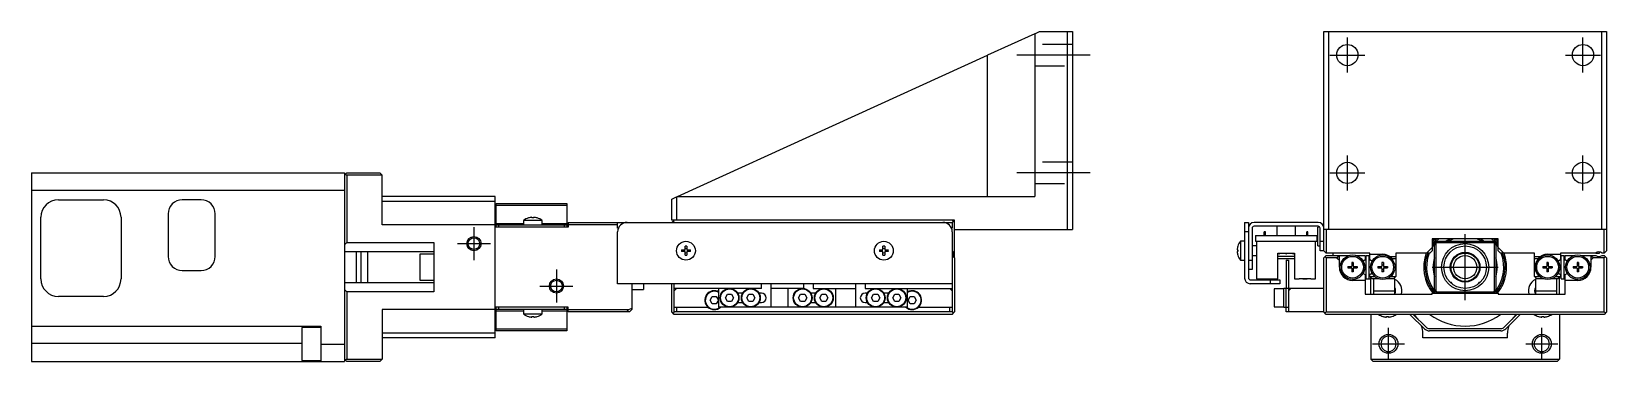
# Model space of a CAD drawing. Extents: x 0 to 722, y -8 to 611.
# Drawn here: x 388.1 to 722.4, y 272.9 to 342.9 of the extents above; entities that cross this region are included whole.
import ezdxf

# ---------------------------------------------------------------- set-up
doc = ezdxf.new("R2010")
doc.units = 0
doc.header["$LTSCALE"] = 0.5
doc.linetypes.add('CENTER', pattern=[50.8, 31.75, -6.35, 6.35, -6.35])
doc.linetypes.add('DASHED', pattern=[19.05, 12.7, -6.35])
for name, color, linetype in [('MSM_CENTER', 1, 'CENTER'), ('MSM_CONTINUOUS', 7, 'CONTINUOUS'), ('MSM_DASHED', 4, 'DASHED'), ('MSM_NARROW', 5, 'CONTINUOUS')]:
    doc.layers.add(name, color=color, linetype=linetype)

msp = doc.modelspace()

# ---------------------------------------------------------------- linework, layer by layer
at = {"layer": 'MSM_CENTER'}
for p, q in [((667.39, 334.2), (667.39, 341.6)), ((717.39, 334.2), (717.39, 341.6)), ((612.83, 337.9), (597.23, 337.9)), ((663.69, 337.9), (671.09, 337.9)), ((713.69, 337.9), (721.09, 337.9)), ((667.39, 309.2), (667.39, 316.6)), ((717.39, 309.2), (717.39, 316.6)), ((612.83, 312.9), (597.23, 312.9)), ((663.69, 312.9), (671.09, 312.9)), ((713.69, 312.9), (721.09, 312.9)), ((482.03, 301.4), (482.03, 294.4)), ((478.53, 297.9), (485.53, 297.9)), ((692.39, 285.9), (692.39, 299.9)), ((499.53, 292.4), (499.53, 285.4)), ((685.39, 292.9), (699.39, 292.9)), ((496.03, 288.9), (503.03, 288.9)), ((676.12, 273.23), (676.12, 280.03)), ((708.65, 273.23), (708.65, 280.03)), ((672.72, 276.63), (679.52, 276.63)), ((705.25, 276.63), (712.05, 276.63))]:
    msp.add_line(p, q, dxfattribs=at)
at = {"layer": 'MSM_CONTINUOUS'}
for p, q in [((601.03, 342.44), (591.03, 337.88)), ((601.03, 342.44), (602.03, 342.9)), ((601.03, 342.44), (601.03, 307.9)), ((602.03, 342.9), (609.03, 342.9)), ((608.03, 300.9), (608.03, 342.9)), ((609.03, 342.9), (609.03, 300.9)), ((662.39, 342.9), (722.39, 342.9)), ((662.39, 296.4), (662.39, 342.9)), ((663.39, 342.9), (663.39, 300.9)), ((721.39, 300.9), (721.39, 342.9)), ((722.39, 342.9), (722.39, 296.4)), ((525.23, 307.9), (591.03, 337.88)), ((591.03, 307.9), (591.03, 337.88)), ((388.13, 312.9), (454.53, 312.9)), ((388.13, 312.9), (388.13, 272.9)), ((454.53, 312.9), (454.53, 272.9)), ((455.03, 312.9), (454.53, 312.4)), ((454.78, 312.65), (455.03, 312.4)), ((455.03, 312.9), (462.03, 312.9)), ((455.03, 312.4), (455.03, 298.15)), ((462.53, 312.4), (455.03, 312.4)), ((462.53, 312.4), (462.03, 312.9)), ((462.53, 301.9), (462.53, 312.4)), ((454.53, 309.2), (388.13, 309.2)), ((486.53, 307.9), (462.53, 307.9)), ((486.53, 277.9), (486.53, 307.9)), ((524.03, 307.35), (525.03, 307.81)), ((525.03, 307.81), (525.23, 307.9)), ((525.03, 307.81), (525.03, 302.9)), ((525.23, 307.9), (601.03, 307.9)), ((393.83, 307.2), (403.43, 307.2)), ((417.13, 304.2), (417.13, 295.2)), ((424.13, 307.2), (420.13, 307.2)), ((427.13, 295.2), (427.13, 304.2)), ((462.53, 306.9), (486.53, 306.9)), ((486.73, 301.4), (486.73, 306.4)), ((486.73, 306.4), (501.73, 306.4)), ((501.73, 305.96), (486.73, 305.96)), ((501.73, 306.4), (501.73, 301.4)), ((524.03, 302.9), (524.03, 307.35)), ((390.13, 290.4), (390.13, 303.5)), ((407.13, 303.5), (407.13, 290.4)), ((486.53, 301.9), (462.53, 301.9)), ((502.03, 301.4), (486.53, 301.4)), ((486.73, 302.19), (492.53, 302.19)), ((486.73, 301.9), (501.73, 301.9)), ((487.23, 301.9), (487.23, 301.4)), ((496.53, 302.8), (492.53, 302.8)), ((492.53, 302.8), (492.53, 301.9)), ((493.6, 303.35), (493.58, 303.35)), ((494.33, 303.35), (494.33, 303.49)), ((494.73, 303.35), (494.33, 303.35)), ((494.73, 303.49), (494.73, 303.35)), ((495.48, 303.35), (495.46, 303.35)), ((496.53, 301.9), (496.53, 302.8)), ((496.53, 302.19), (501.73, 302.19)), ((501.23, 301.4), (501.23, 301.9)), ((502.03, 302.4), (502.03, 301.4)), ((502.03, 302.4), (583.53, 302.4)), ((512.53, 301.9), (502.03, 301.9)), ((512.53, 301.2), (512.53, 302.4)), ((512.7, 301.2), (512.53, 301.2)), ((584.03, 302.9), (524.03, 302.9)), ((524.03, 302.4), (524.53, 302.9)), ((524.28, 302.65), (524.53, 302.4)), ((583.53, 301.2), (583.37, 301.2)), ((584.03, 302.4), (583.53, 302.9)), ((583.53, 302.4), (583.78, 302.65)), ((583.53, 302.4), (583.53, 301.2)), ((584.03, 295.2), (584.03, 302.9)), ((584.03, 300.9), (609.03, 300.9)), ((645.59, 302.4), (646.39, 302.4)), ((645.59, 302.4), (645.59, 290.6)), ((646.39, 302.4), (646.39, 290.7)), ((647.19, 301.2), (647.19, 292.4)), ((661.19, 302.4), (647.59, 302.4)), ((661.19, 301.6), (647.59, 301.6)), ((652.39, 301.6), (652.39, 299.6)), ((656.39, 299.6), (656.39, 301.6)), ((661.09, 297.4), (661.09, 301.4)), ((661.53, 301.4), (661.09, 301.4)), ((661.59, 296.4), (661.59, 301.2)), ((722.39, 300.9), (662.39, 300.9)), ((662.89, 300.9), (662.89, 295.9)), ((721.89, 295.9), (721.89, 300.9)), ((455.03, 298.15), (454.53, 297.65)), ((455.03, 298.15), (473.53, 298.15)), ((473.53, 298.15), (473.53, 287.65)), ((512.53, 289.4), (512.53, 300.4)), ((583.53, 300.4), (583.53, 283.4)), ((644.69, 298.4), (644.69, 294.4)), ((645.59, 298.4), (644.69, 298.4)), ((646.39, 300.4), (645.59, 300.4)), ((647.89, 299.6), (647.89, 298.4)), ((647.89, 299.6), (660.89, 299.6)), ((647.89, 298.4), (660.89, 298.4)), ((648.14, 298.4), (648.14, 290.4)), ((650.01, 300.4), (649.76, 300.4)), ((649.76, 299.6), (649.76, 300.4)), ((650.01, 299.6), (650.01, 300.4)), ((658.76, 299.6), (658.76, 300.4)), ((659.01, 300.4), (658.76, 300.4)), ((659.01, 299.6), (659.01, 300.4)), ((660.64, 290.4), (660.64, 298.4)), ((660.89, 299.6), (660.89, 298.4)), ((661.59, 298.4), (662.39, 298.4)), ((699.39, 298.9), (685.39, 298.9)), ((685.39, 298.9), (685.39, 296.4)), ((685.89, 297.6), (686.19, 297.9)), ((685.89, 288.2), (685.89, 297.6)), ((686.39, 298.1), (686.19, 297.9)), ((686.19, 297.9), (686.19, 287.9)), ((686.39, 298.1), (686.69, 298.4)), ((698.39, 298.1), (686.39, 298.1)), ((686.69, 298.4), (698.09, 298.4)), ((698.09, 298.4), (698.39, 298.1)), ((698.59, 297.9), (698.39, 298.1)), ((698.59, 287.9), (698.59, 297.9)), ((698.59, 297.9), (698.89, 297.6)), ((698.89, 297.6), (698.89, 288.2)), ((699.39, 296.4), (699.39, 298.9)), ((473.53, 296.15), (454.53, 296.15)), ((457.03, 296.15), (457.03, 289.65)), ((458.03, 296.15), (458.03, 289.65)), ((459.53, 289.65), (459.53, 296.15)), ((470.53, 295.65), (470.53, 290.15)), ((473.53, 295.65), (470.53, 295.65)), ((526.1, 296.6), (526.83, 296.6)), ((526.83, 296.2), (526.1, 296.2)), ((526.83, 296.6), (526.83, 297.33)), ((526.83, 295.47), (526.83, 296.2)), ((527.23, 297.33), (527.23, 296.6)), ((527.23, 296.6), (527.96, 296.6)), ((527.23, 296.2), (527.23, 295.47)), ((527.96, 296.2), (527.23, 296.2)), ((568.1, 296.6), (568.83, 296.6)), ((568.83, 296.2), (568.1, 296.2)), ((568.83, 296.6), (568.83, 297.33)), ((568.83, 295.47), (568.83, 296.2)), ((569.23, 297.33), (569.23, 296.6)), ((569.23, 296.6), (569.96, 296.6)), ((569.23, 296.2), (569.23, 295.47)), ((569.96, 296.2), (569.23, 296.2)), ((584.03, 295.9), (583.53, 296.4)), ((584.03, 295.9), (583.53, 295.9)), ((584.03, 295.67), (583.53, 295.67)), ((583.63, 295.5), (583.53, 295.5)), ((584.03, 294.9), (583.53, 295.4)), ((583.53, 294.9), (583.78, 295.15)), ((583.63, 295.3), (583.63, 295.5)), ((584.03, 295.2), (583.93, 295.1)), ((583.93, 295.2), (583.93, 295)), ((584.03, 294.9), (584.03, 283.4)), ((644, 296.6), (644.13, 296.6)), ((644.13, 296.2), (644, 296.2)), ((644.13, 297.35), (644.13, 297.33)), ((644.13, 296.6), (644.13, 296.2)), ((644.13, 295.47), (644.13, 295.45)), ((644.69, 294.4), (645.59, 294.4)), ((646.39, 294.4), (647.19, 294.4)), ((648.14, 297.4), (647.19, 297.4)), ((647.19, 295.4), (648.14, 295.4)), ((652.64, 295.9), (656.14, 295.9)), ((652.64, 290.4), (652.64, 295.9)), ((656.14, 295.2), (652.64, 295.2)), ((656.14, 294.7), (652.64, 294.7)), ((654.39, 294.4), (654.89, 294.4)), ((654.39, 294.4), (654.39, 288.4)), ((654.89, 294.4), (654.89, 283.4)), ((656.14, 295.9), (656.14, 290.4)), ((661.09, 297.4), (661.59, 297.4)), ((662.39, 296.4), (661.59, 296.4)), ((662.89, 295.9), (662.39, 296.4)), ((662.39, 294.9), (662.89, 295.4)), ((662.39, 283.4), (662.39, 294.9)), ((662.64, 295.15), (662.89, 294.9)), ((672.19, 295.9), (662.89, 295.9)), ((662.89, 295.4), (667.77, 295.4)), ((662.89, 294.9), (662.89, 283.4)), ((665.19, 294.9), (662.89, 294.9)), ((664.39, 295.4), (664.39, 295.9)), ((665.69, 295.25), (665.19, 294.9)), ((665.19, 294.9), (665.69, 294.4)), ((665.69, 292.9), (665.69, 295.4)), ((669.2, 295.4), (671.19, 295.4)), ((671.19, 294.45), (670.89, 294.28)), ((671.19, 295.4), (671.19, 294.45)), ((671.19, 295.2), (671.39, 295.2)), ((671.39, 295.4), (671.99, 295.4)), ((671.39, 290.4), (671.39, 295.4)), ((671.99, 290.4), (671.99, 295.4)), ((671.99, 295.2), (672.19, 295.2)), ((672.19, 294.45), (672.19, 295.9)), ((672.19, 295.67), (674.84, 295.67)), ((672.19, 294.45), (672.41, 294.32)), ((672.39, 294.32), (672.39, 294.33)), ((676.4, 295.2), (677.69, 295.2)), ((677.69, 294.7), (676.97, 294.7)), ((684.89, 295.9), (677.69, 295.9)), ((677.69, 295.9), (677.69, 290.9)), ((684.18, 295.9), (685.39, 297.1)), ((685.39, 296.4), (684.89, 295.9)), ((699.39, 297.1), (700.59, 295.9)), ((699.89, 295.9), (699.39, 296.4)), ((707.09, 295.9), (699.89, 295.9)), ((707.09, 290.9), (707.09, 295.9)), ((707.09, 295.2), (708.37, 295.2)), ((707.81, 294.7), (707.09, 294.7)), ((709.93, 295.67), (712.59, 295.67)), ((712.36, 294.32), (712.59, 294.45)), ((712.39, 294.32), (712.39, 294.33)), ((720.13, 295.9), (712.59, 295.9)), ((712.59, 295.9), (712.59, 294.45)), ((712.79, 295.4), (713.39, 295.4)), ((712.79, 290.4), (712.79, 295.4)), ((713.39, 290.4), (713.39, 295.4)), ((713.59, 294.45), (713.59, 295.4)), ((713.59, 295.4), (715.57, 295.4)), ((713.88, 294.28), (713.59, 294.45)), ((717, 295.4), (720.13, 295.4)), ((719.09, 295.4), (719.09, 292.9)), ((719.59, 294.9), (719.09, 295.25)), ((719.09, 294.4), (719.59, 294.9)), ((721.89, 294.9), (719.59, 294.9)), ((720.13, 295.9), (720.89, 295.9)), ((720.89, 295.9), (720.89, 296.14)), ((721.89, 295.9), (721.45, 295.9)), ((721.45, 295.4), (721.89, 295.4)), ((722.39, 296.4), (721.89, 295.9)), ((721.89, 295.4), (722.39, 294.9)), ((721.89, 294.9), (722.14, 295.15)), ((721.89, 283.4), (721.89, 294.9)), ((722.39, 294.9), (722.39, 283.4)), ((420.13, 292.2), (424.13, 292.2)), ((647.19, 292.4), (646.39, 292.4)), ((667.49, 293.04), (667.49, 292.75)), ((667.49, 293.04), (668.28, 293.04)), ((667.49, 292.75), (668.28, 292.75)), ((668.02, 293.04), (668.02, 292.75)), ((668.34, 293.9), (668.34, 293.1)), ((668.63, 293.9), (668.34, 293.9)), ((668.34, 293.37), (668.63, 293.37)), ((668.34, 292.69), (668.34, 291.9)), ((668.34, 292.43), (668.63, 292.43)), ((668.63, 291.9), (668.34, 291.9)), ((668.63, 293.9), (668.63, 293.1)), ((668.63, 292.69), (668.63, 291.9)), ((668.69, 293.04), (669.49, 293.04)), ((668.69, 292.75), (669.49, 292.75)), ((668.96, 292.75), (668.96, 293.04)), ((669.49, 293.04), (669.49, 292.75)), ((670.89, 291.52), (671.19, 291.35)), ((671.19, 291.35), (671.19, 287.2)), ((672.41, 291.48), (672.19, 291.35)), ((672.19, 290.9), (672.19, 291.35)), ((672.19, 290.9), (673.23, 290.9)), ((672.69, 290.4), (672.19, 290.9)), ((672.39, 291.46), (672.39, 291.47)), ((673.89, 293.04), (673.89, 292.75)), ((673.89, 293.04), (674.68, 293.04)), ((673.89, 292.75), (674.68, 292.75)), ((674.42, 293.04), (674.42, 292.75)), ((675.03, 293.9), (674.74, 293.9)), ((674.74, 293.9), (674.74, 293.1)), ((674.74, 293.37), (675.03, 293.37)), ((674.74, 292.69), (674.74, 291.9)), ((674.74, 292.43), (675.03, 292.43)), ((675.03, 291.9), (674.74, 291.9)), ((675.03, 293.9), (675.03, 293.1)), ((675.03, 292.69), (675.03, 291.9)), ((675.09, 293.04), (675.89, 293.04)), ((675.09, 292.75), (675.89, 292.75)), ((675.36, 292.75), (675.36, 293.04)), ((675.89, 293.04), (675.89, 292.75)), ((676.55, 290.9), (677.69, 290.9)), ((677.69, 290.9), (677.19, 290.4)), ((707.09, 290.9), (708.23, 290.9)), ((707.59, 290.4), (707.09, 290.9)), ((708.89, 293.04), (708.89, 292.75)), ((708.89, 293.04), (709.68, 293.04)), ((708.89, 292.75), (709.68, 292.75)), ((709.42, 293.04), (709.42, 292.75)), ((710.03, 293.9), (709.74, 293.9)), ((709.74, 293.9), (709.74, 293.1)), ((709.74, 293.37), (710.03, 293.37)), ((709.74, 292.69), (709.74, 291.9)), ((709.74, 292.43), (710.03, 292.43)), ((710.03, 291.9), (709.74, 291.9)), ((710.03, 293.9), (710.03, 293.1)), ((710.03, 292.69), (710.03, 291.9)), ((710.09, 293.04), (710.89, 293.04)), ((710.09, 292.75), (710.89, 292.75)), ((710.36, 292.75), (710.36, 293.04)), ((710.89, 293.04), (710.89, 292.75)), ((711.55, 290.9), (712.59, 290.9)), ((712.59, 290.9), (712.09, 290.4)), ((712.59, 291.35), (712.36, 291.48)), ((712.39, 291.46), (712.39, 291.47)), ((712.59, 291.35), (712.59, 290.9)), ((713.59, 291.35), (713.88, 291.52)), ((713.59, 287.2), (713.59, 291.35)), ((715.29, 293.04), (715.29, 292.75)), ((715.29, 293.04), (716.08, 293.04)), ((715.29, 292.75), (716.08, 292.75)), ((715.82, 293.04), (715.82, 292.75)), ((716.43, 293.9), (716.14, 293.9)), ((716.14, 293.9), (716.14, 293.1)), ((716.14, 293.37), (716.43, 293.37)), ((716.14, 292.69), (716.14, 291.9)), ((716.14, 292.43), (716.43, 292.43)), ((716.43, 291.9), (716.14, 291.9)), ((716.43, 293.9), (716.43, 293.1)), ((716.43, 292.69), (716.43, 291.9)), ((716.49, 293.04), (717.29, 293.04)), ((716.49, 292.75), (717.29, 292.75)), ((716.76, 292.75), (716.76, 293.04)), ((717.29, 293.04), (717.29, 292.75)), ((454.53, 289.65), (473.53, 289.65)), ((454.53, 288.15), (455.03, 287.65)), ((455.03, 287.65), (455.03, 273.4)), ((473.53, 287.65), (455.03, 287.65)), ((470.53, 290.15), (473.53, 290.15)), ((583.53, 289.4), (512.53, 289.4)), ((515.53, 289.4), (515.53, 283.9)), ((515.53, 288.15), (518.03, 288.15)), ((518.03, 289.4), (518.03, 288.15)), ((524.03, 283.4), (524.03, 289.4)), ((524.53, 283.4), (524.53, 289.4)), ((524.53, 287.9), (525.03, 288.4)), ((543.03, 288.4), (524.53, 288.4)), ((534.03, 284.4), (534.03, 288.4)), ((543.03, 288.4), (543.03, 289.4)), ((545.03, 289.4), (545.03, 284.4)), ((552.03, 288.4), (545.03, 288.4)), ((548.73, 284.4), (548.73, 288.4)), ((552.03, 288.4), (552.03, 289.4)), ((554.03, 289.4), (554.03, 288.4)), ((554.03, 288.4), (563.03, 288.4)), ((558.73, 288.4), (558.73, 284.4)), ((563.03, 289.4), (563.03, 284.4)), ((565.03, 289.4), (565.03, 288.4)), ((565.03, 288.4), (583.53, 288.4)), ((574.03, 284.4), (574.03, 288.4)), ((583.03, 288.4), (583.53, 287.9)), ((653.09, 289.4), (646.79, 289.4)), ((646.89, 290.2), (653.09, 290.2)), ((648.14, 290.4), (652.64, 290.4)), ((651.09, 289.4), (651.09, 290.2)), ((651.89, 288.3), (651.89, 284.5)), ((653.89, 288.3), (651.89, 288.3)), ((653.09, 290.2), (653.09, 289.4)), ((653.89, 284.4), (653.89, 288.4)), ((662.39, 288.4), (653.89, 288.4)), ((654.39, 284.4), (654.39, 288.4)), ((654.89, 287.9), (655.39, 288.4)), ((656.14, 290.4), (657.14, 290.4)), ((657.14, 290.5), (659.64, 290.5)), ((657.14, 290.4), (657.14, 290.5)), ((657.94, 290.5), (657.94, 290.4)), ((657.94, 290.4), (658.84, 290.4)), ((658.31, 290.5), (658.31, 290.4)), ((658.46, 290.5), (658.46, 290.4)), ((658.84, 290.5), (658.84, 290.4)), ((659.64, 290.4), (659.64, 290.5)), ((659.64, 290.4), (660.64, 290.4)), ((671.19, 290.1), (668.49, 290.1)), ((671.19, 290.4), (672.39, 290.4)), ((672.39, 287.2), (672.39, 290.7)), ((674.17, 290.4), (672.69, 290.4)), ((672.94, 290.4), (672.94, 287.2)), ((672.94, 287.9), (677.44, 287.9)), ((677.44, 290.4), (675.6, 290.4)), ((677.44, 287.2), (677.44, 290.4)), ((686.19, 287.9), (685.89, 288.2)), ((686.19, 287.9), (686.39, 287.7)), ((686.69, 287.4), (686.39, 287.7)), ((686.39, 287.7), (698.39, 287.7)), ((689.22, 289.7), (689.41, 289.7)), ((689.64, 289.47), (689.41, 289.7)), ((689.64, 289.47), (689.47, 289.47)), ((689.64, 289.34), (689.64, 289.47)), ((689.64, 289.34), (689.64, 289.34)), ((695.36, 289.7), (695.14, 289.47)), ((695.31, 289.47), (695.14, 289.47)), ((695.14, 289.47), (695.14, 289.34)), ((695.14, 289.34), (695.14, 289.34)), ((695.36, 289.7), (695.55, 289.7)), ((698.39, 287.7), (698.09, 287.4)), ((698.39, 287.7), (698.59, 287.9)), ((698.89, 288.2), (698.59, 287.9)), ((709.17, 290.4), (707.34, 290.4)), ((707.34, 290.4), (707.34, 287.2)), ((707.34, 287.9), (711.84, 287.9)), ((712.09, 290.4), (710.6, 290.4)), ((711.84, 287.2), (711.84, 290.4)), ((712.39, 287.2), (712.39, 290.7)), ((712.79, 290.4), (713.39, 290.4)), ((716.29, 290.1), (713.59, 290.1)), ((403.43, 286.7), (393.83, 286.7)), ((502.03, 284.4), (486.53, 284.4)), ((486.73, 279.4), (486.73, 284.4)), ((487.23, 284.4), (487.23, 283.9)), ((501.23, 283.9), (501.23, 284.4)), ((501.73, 284.4), (501.73, 279.4)), ((502.03, 283.4), (502.03, 284.4)), ((514.92, 283.9), (515.53, 284.2)), ((524.53, 284.4), (531.71, 284.4)), ((525.03, 284.4), (525.03, 283.4)), ((532.17, 285.9), (532.6, 286.65)), ((532.6, 285.15), (532.17, 285.9)), ((532.6, 286.65), (533.47, 286.65)), ((533.47, 285.15), (532.6, 285.15)), ((533.47, 286.65), (533.9, 285.9)), ((533.9, 285.9), (533.47, 285.15)), ((574.03, 284.4), (534.03, 284.4)), ((535.42, 286.4), (535.85, 287.15)), ((535.85, 285.65), (535.42, 286.4)), ((535.85, 287.15), (536.72, 287.15)), ((536.72, 285.65), (535.85, 285.65)), ((536.72, 287.15), (537.15, 286.4)), ((537.15, 286.4), (536.72, 285.65)), ((539.05, 287.4), (538.01, 287.4)), ((538.01, 285.4), (539.05, 285.4)), ((539.92, 286.4), (540.35, 287.15)), ((540.35, 285.65), (539.92, 286.4)), ((540.35, 287.15), (541.22, 287.15)), ((541.22, 285.65), (540.35, 285.65)), ((541.22, 287.15), (541.65, 286.4)), ((541.65, 286.4), (541.22, 285.65)), ((543.03, 287.4), (542.51, 287.4)), ((542.51, 285.4), (543.03, 285.4)), ((550.92, 286.4), (551.35, 287.15)), ((551.35, 285.65), (550.92, 286.4)), ((551.35, 287.15), (552.22, 287.15)), ((552.22, 285.65), (551.35, 285.65)), ((552.22, 287.15), (552.65, 286.4)), ((552.65, 286.4), (552.22, 285.65)), ((554.55, 287.4), (553.51, 287.4)), ((553.51, 285.4), (554.55, 285.4)), ((555.42, 286.4), (555.85, 287.15)), ((555.85, 285.65), (555.42, 286.4)), ((555.85, 287.15), (556.72, 287.15)), ((556.72, 285.65), (555.85, 285.65)), ((556.72, 287.15), (557.15, 286.4)), ((557.15, 286.4), (556.72, 285.65)), ((565.55, 287.4), (565.03, 287.4)), ((565.03, 285.4), (565.55, 285.4)), ((566.42, 286.4), (566.85, 287.15)), ((566.85, 285.65), (566.42, 286.4)), ((566.85, 287.15), (567.72, 287.15)), ((567.72, 285.65), (566.85, 285.65)), ((567.72, 287.15), (568.15, 286.4)), ((568.15, 286.4), (567.72, 285.65)), ((570.05, 287.4), (569.01, 287.4)), ((569.01, 285.4), (570.05, 285.4)), ((570.92, 286.4), (571.35, 287.15)), ((571.35, 285.65), (570.92, 286.4)), ((571.35, 287.15), (572.22, 287.15)), ((572.22, 285.65), (571.35, 285.65)), ((572.22, 287.15), (572.65, 286.4)), ((572.65, 286.4), (572.22, 285.65)), ((574.17, 285.9), (574.6, 286.65)), ((574.6, 285.15), (574.17, 285.9)), ((574.6, 286.65), (575.47, 286.65)), ((575.47, 285.15), (574.6, 285.15)), ((575.47, 286.65), (575.9, 285.9)), ((575.9, 285.9), (575.47, 285.15)), ((576.36, 284.4), (583.53, 284.4)), ((583.03, 283.4), (583.03, 284.4)), ((651.89, 284.5), (653.89, 284.5)), ((653.89, 284.4), (654.89, 284.4)), ((654.39, 283.4), (654.39, 284.4)), ((671.19, 287.2), (685.39, 287.2)), ((685.39, 287.2), (685.39, 287.4)), ((685.39, 287.4), (699.39, 287.4)), ((699.39, 287.4), (699.39, 287.2)), ((699.39, 287.2), (713.59, 287.2)), ((486.53, 283.9), (462.53, 283.9)), ((462.53, 283.9), (462.53, 273.4)), ((501.73, 283.9), (486.73, 283.9)), ((492.53, 283.6), (486.73, 283.6)), ((492.53, 283.9), (492.53, 283)), ((492.53, 283), (496.53, 283)), ((493.58, 282.44), (493.6, 282.44)), ((494.33, 282.44), (494.73, 282.44)), ((494.33, 282.31), (494.33, 282.44)), ((494.73, 282.44), (494.73, 282.31)), ((495.46, 282.44), (495.48, 282.44)), ((496.53, 283), (496.53, 283.9)), ((501.73, 283.6), (496.53, 283.6)), ((502.03, 283.9), (514.92, 283.9)), ((515.03, 283.4), (502.03, 283.4)), ((514.42, 283.4), (514.92, 283.9)), ((515.53, 283.9), (515.03, 283.4)), ((524.53, 282.9), (524.03, 283.4)), ((524.53, 283.4), (524.28, 283.15)), ((583.53, 283.4), (524.53, 283.4)), ((583.53, 282.9), (524.53, 282.9)), ((583.78, 283.15), (583.53, 283.4)), ((583.53, 282.9), (584.03, 283.4)), ((662.39, 283.4), (654.39, 283.4)), ((662.89, 282.9), (662.39, 283.4)), ((662.89, 283.4), (662.64, 283.15)), ((662.89, 283.4), (721.89, 283.4)), ((721.89, 282.9), (662.89, 282.9)), ((672.39, 282.9), (672.39, 273.4)), ((674.94, 282.44), (674.96, 282.44)), ((675.69, 282.44), (676.09, 282.44)), ((675.69, 282.31), (675.69, 282.44)), ((676.09, 282.44), (676.09, 282.31)), ((676.82, 282.44), (676.84, 282.44)), ((683.74, 279.84), (680.68, 282.9)), ((681.39, 282.9), (684.09, 280.19)), ((700.68, 280.19), (703.39, 282.9)), ((704.09, 282.9), (701.03, 279.84)), ((707.94, 282.44), (707.96, 282.44)), ((708.69, 282.44), (709.09, 282.44)), ((708.69, 282.31), (708.69, 282.44)), ((709.09, 282.44), (709.09, 282.31)), ((709.82, 282.44), (709.84, 282.44)), ((712.39, 282.9), (712.39, 273.4)), ((722.14, 283.15), (721.89, 283.4)), ((722.39, 283.4), (721.89, 282.9)), ((388.13, 280.39), (449.53, 280.39)), ((445.53, 280.13), (445.53, 273.13)), ((449.53, 280.13), (445.53, 280.13)), ((449.53, 280.39), (449.53, 272.9)), ((486.53, 278.9), (462.53, 278.9)), ((486.53, 277.9), (462.53, 277.9)), ((486.73, 279.84), (501.73, 279.84)), ((501.73, 279.4), (486.73, 279.4)), ((683.39, 277.9), (683.39, 278.9)), ((701.39, 277.9), (683.39, 277.9)), ((684.8, 279.9), (699.97, 279.9)), ((699.97, 279.4), (684.8, 279.4)), ((701.39, 277.9), (701.39, 278.9)), ((445.53, 276.69), (388.13, 276.69)), ((449.53, 276.6), (454.53, 276.6)), ((388.13, 272.9), (454.53, 272.9)), ((445.53, 273.13), (449.53, 273.13)), ((455.03, 272.9), (454.53, 273.4)), ((455.03, 273.4), (454.78, 273.15)), ((455.03, 273.4), (462.53, 273.4)), ((462.03, 272.9), (455.03, 272.9)), ((462.03, 272.9), (462.53, 273.4)), ((672.89, 272.9), (672.39, 273.4)), ((672.39, 273.4), (712.39, 273.4)), ((711.89, 272.9), (672.89, 272.9)), ((712.39, 273.4), (711.89, 272.9))]:
    msp.add_line(p, q, dxfattribs=at)
for centre, radius in [((667.39, 337.9), 2.25), ((717.39, 337.9), 2.25), ((667.39, 312.9), 2.25), ((717.39, 312.9), 2.25), ((482.03, 297.9), 1.23), ((527.03, 296.4), 2), ((569.03, 296.4), 2), ((692.39, 292.9), 5), ((668.49, 292.9), 2.6), ((668.49, 292.9), 2.3), ((674.89, 292.9), 2.6), ((674.89, 292.9), 2.3), ((692.39, 292.9), 4.5), ((692.39, 292.9), 3.15), ((692.39, 292.9), 3), ((709.89, 292.9), 2.6), ((709.89, 292.9), 2.3), ((716.29, 292.9), 2.6), ((716.29, 292.9), 2.3), ((499.53, 288.9), 1.23), ((536.28, 286.4), 2), ((536.28, 286.4), 1.9), ((540.78, 286.4), 2), ((540.78, 286.4), 1.9), ((551.78, 286.4), 2), ((551.78, 286.4), 1.9), ((556.28, 286.4), 2), ((556.28, 286.4), 1.9), ((567.28, 286.4), 2), ((567.28, 286.4), 1.9), ((571.78, 286.4), 2), ((571.78, 286.4), 1.9)]:
    msp.add_circle(centre, radius, dxfattribs=at)
at = {"layer": 'MSM_CONTINUOUS', "extrusion": (0, 0, -1)}
for centre in [(-676.12, 276.63), (-708.65, 276.63)]:
    msp.add_circle(centre, 1.62, dxfattribs=at)
at = {"layer": 'MSM_CONTINUOUS'}
for centre, radius, start, end in [((393.83, 303.5), 3.7, 90, 180), ((403.43, 303.5), 3.7, 0, 90), ((420.13, 304.2), 3, 90, 180), ((424.13, 304.2), 3, 0, 90), ((494.53, 300.3), 3.2, 107.27, 128.6822), ((494.53, 300.3), 3.19, 93.5903, 106.9053), ((494.53, 300.3), 3.19, 73.0947, 86.4097), ((494.53, 300.3), 3.2, 51.3178, 72.73), ((514.53, 300.4), 2, 90, 180), ((581.53, 300.4), 2, 0, 90), ((647.59, 301.2), 1.2, 90, 180), ((647.59, 301.2), 0.4, 90, 180), ((661.19, 301.2), 1.2, 0, 90), ((661.19, 301.2), 0.4, 0, 90), ((647.19, 296.4), 3.2, 141.3178, 162.73), ((692.39, 292.9), 8.2, 132.9703, 148.6119), ((692.39, 292.9), 9, 138.1897, 141.0576), ((692.39, 292.9), 8.5, 135.0991, 145.4397), ((692.39, 292.9), 8.8, 137.0141, 142.6982), ((692.39, 292.9), 6.8, 118.0725, 126.0189), ((692.39, 292.9), 6.5, 112.6199, 122.2042), ((687.61, 297.67), 1.67, 25.823, 29.2973), ((687.61, 297.67), 1.9, 22.4977, 29.3427), ((687.61, 297.67), 1.98, 21.588, 29.3033), ((692.39, 292.9), 6.5, 57.7958, 67.3801), ((692.39, 292.9), 6.8, 53.9811, 61.9275), ((692.39, 292.9), 8.2, 31.3881, 47.0297), ((692.39, 292.9), 8.5, 34.5603, 44.9009), ((692.39, 292.9), 8.8, 37.3018, 42.9859), ((692.39, 292.9), 9, 38.9424, 41.8103), ((420.13, 295.2), 3, 180, 270), ((424.13, 295.2), 3, 270, 0), ((527.03, 296.4), 0.95, 167.8468, 192.1532), ((527.03, 296.4), 0.435, 152.6335, 207.3665), ((527.03, 296.4), 0.95, 77.8468, 102.1532), ((527.03, 296.4), 0.435, 62.6335, 117.3665), ((527.03, 296.4), 0.435, 242.6335, 297.3665), ((527.03, 296.4), 0.95, 257.8468, 282.1532), ((527.03, 296.4), 0.435, 332.6335, 27.3665), ((527.03, 296.4), 0.95, 347.8468, 12.1532), ((569.03, 296.4), 0.95, 167.8468, 192.1532), ((569.03, 296.4), 0.435, 152.6335, 207.3665), ((569.03, 296.4), 0.95, 77.8468, 102.1532), ((569.03, 296.4), 0.435, 62.6335, 117.3665), ((569.03, 296.4), 0.435, 242.6335, 297.3665), ((569.03, 296.4), 0.95, 257.8468, 282.1532), ((569.03, 296.4), 0.435, 332.6335, 27.3665), ((569.03, 296.4), 0.95, 347.8468, 12.1532), ((583.63, 295.2), 0.3, 0, 90), ((647.19, 296.4), 3.19, 163.0947, 176.4096), ((647.19, 296.4), 3.19, 183.5903, 196.9053), ((647.19, 296.4), 3.2, 197.27, 218.6822), ((652.89, 296), 0.25, 203.5782, 336.4218), ((654.39, 296), 0.25, 203.5782, 336.4218), ((655.89, 296), 0.25, 203.5782, 336.4218), ((671.69, 292.9), 1.59, 100.893, 126.1972), ((671.8, 292.78), 1.75, 121.3783, 127.006), ((671.69, 292.9), 1.59, 53.8027, 79.1069), ((671.57, 292.78), 1.75, 52.994, 61.3783), ((674.84, 292.87), 2.8, 40.6764, 90), ((692.39, 292.9), 8.8, 160.0677, 218.6822), ((692.39, 292.9), 8.5, 159.3327, 220.3202), ((692.39, 292.9), 8.2, 158.5399, 222.1236), ((692.39, 292.9), 6.8, 162.9174, 197.0826), ((692.39, 292.9), 8.2, 317.8764, 21.4601), ((692.39, 292.9), 8.5, 319.6798, 20.6673), ((692.39, 292.9), 6.8, 342.9174, 17.0826), ((692.39, 292.9), 8.8, 321.3178, 19.9323), ((709.93, 292.87), 2.8, 90, 139.3236), ((713.09, 292.9), 1.59, 100.893, 126.1972), ((713.2, 292.78), 1.75, 118.6217, 127.006), ((713.09, 292.9), 1.59, 53.8027, 79.1069), ((712.97, 292.78), 1.75, 52.994, 58.6217), ((720.79, 295.15), 1, 48.5904, 131.4096), ((720.79, 296.15), 1, 228.5904, 311.4096), ((668.49, 292.9), 2.8, 180, 270), ((668.28, 293.1), 0.06, 270, 0), ((668.28, 292.69), 0.06, 0, 90), ((668.69, 293.1), 0.06, 180, 270), ((668.69, 292.69), 0.06, 90, 180), ((671.8, 293.01), 1.75, 232.994, 238.6217), ((671.69, 292.9), 1.59, 233.8028, 259.107), ((671.69, 292.9), 1.59, 280.8931, 306.1973), ((671.57, 293.01), 1.75, 298.6217, 307.006), ((674.68, 293.1), 0.06, 270, 0), ((674.68, 292.69), 0.06, 0, 90), ((675.09, 293.1), 0.06, 180, 270), ((675.09, 292.69), 0.06, 90, 180), ((709.68, 293.1), 0.06, 270, 0), ((709.68, 292.69), 0.06, 0, 90), ((710.09, 293.1), 0.06, 180, 270), ((710.09, 292.69), 0.06, 90, 180), ((713.2, 293.01), 1.75, 232.994, 241.3783), ((713.09, 292.9), 1.59, 233.8028, 259.107), ((713.09, 292.9), 1.59, 280.8931, 306.1973), ((712.97, 293.01), 1.75, 301.3783, 307.006), ((716.08, 293.1), 0.06, 270, 0), ((716.08, 292.69), 0.06, 0, 90), ((716.29, 292.9), 2.8, 270, 0), ((716.49, 293.1), 0.06, 180, 270), ((716.49, 292.69), 0.06, 90, 180), ((393.83, 290.4), 3.7, 180, 270), ((403.43, 290.4), 3.7, 270, 0), ((533.03, 285.9), 2, 60, 311.4096), ((533.03, 285.9), 1.9, 58.2431, 307.8636), ((575.03, 285.9), 2, 228.5904, 120), ((575.03, 285.9), 1.9, 232.1364, 121.7568), ((646.79, 290.6), 1.2, 180, 270), ((646.89, 290.7), 0.5, 180, 270), ((676.39, 287.9), 2.6, 344.3815, 66.1812), ((708.39, 287.9), 2.6, 113.8188, 195.6185), ((543.03, 286.4), 1, 270, 90), ((550.73, 286.4), 1, 154.6316, 205.3684), ((565.03, 286.4), 1, 90, 270), ((494.53, 285.5), 3.2, 231.3178, 252.73), ((494.53, 285.5), 3.19, 253.0947, 266.4097), ((494.53, 285.5), 3.19, 273.5903, 286.9053), ((494.53, 285.5), 3.2, 287.27, 308.6822), ((675.89, 285.5), 3.2, 234.3409, 252.73), ((675.89, 285.5), 3.19, 253.0947, 266.4097), ((675.89, 285.5), 3.19, 273.5903, 286.9053), ((675.89, 285.5), 3.2, 287.27, 305.6591), ((678.39, 278.9), 5, 36.8699, 53.1301), ((692.39, 292.9), 12.5, 233.1301, 306.8699), ((706.39, 278.9), 5, 126.8699, 143.1301), ((708.89, 285.5), 3.2, 234.3409, 252.73), ((708.89, 285.5), 3.19, 253.0947, 266.4097), ((708.89, 285.5), 3.19, 273.5903, 286.9053), ((708.89, 285.5), 3.2, 287.27, 305.6591), ((678.39, 278.9), 5, 0, 17.8669), ((684.8, 280.9), 1.5, 225, 270), ((684.8, 280.9), 1, 225, 270), ((699.97, 280.9), 1, 270, 315), ((699.97, 280.9), 1.5, 270, 315), ((706.39, 278.9), 5, 162.1331, 180)]:
    msp.add_arc(centre, radius, start, end, dxfattribs=at)
at = {"layer": 'MSM_DASHED'}
for p, q in [((609.03, 340.15), (601.03, 340.15)), ((601.03, 335.65), (609.03, 335.65)), ((609.03, 315.15), (601.03, 315.15)), ((601.03, 310.65), (609.03, 310.65))]:
    msp.add_line(p, q, dxfattribs=at)
at = {"layer": 'MSM_NARROW'}
for p, q in [((689.64, 289.34), (689.64, 289.34)), ((695.14, 289.34), (695.14, 289.34))]:
    msp.add_line(p, q, dxfattribs=at)
for centre, radius in [((482.03, 297.9), 1.5), ((692.39, 292.9), 2.46), ((499.53, 288.9), 1.5), ((676.12, 276.63), 2), ((708.65, 276.63), 2)]:
    msp.add_circle(centre, radius, dxfattribs=at)
for centre, start, end in [((676.39, 287.9), 327.1401, 32.8599), ((708.39, 287.9), 147.1401, 212.8599)]:
    msp.add_arc(centre, 1.25, start, end, dxfattribs=at)

doc.saveas('drawing.dxf')
